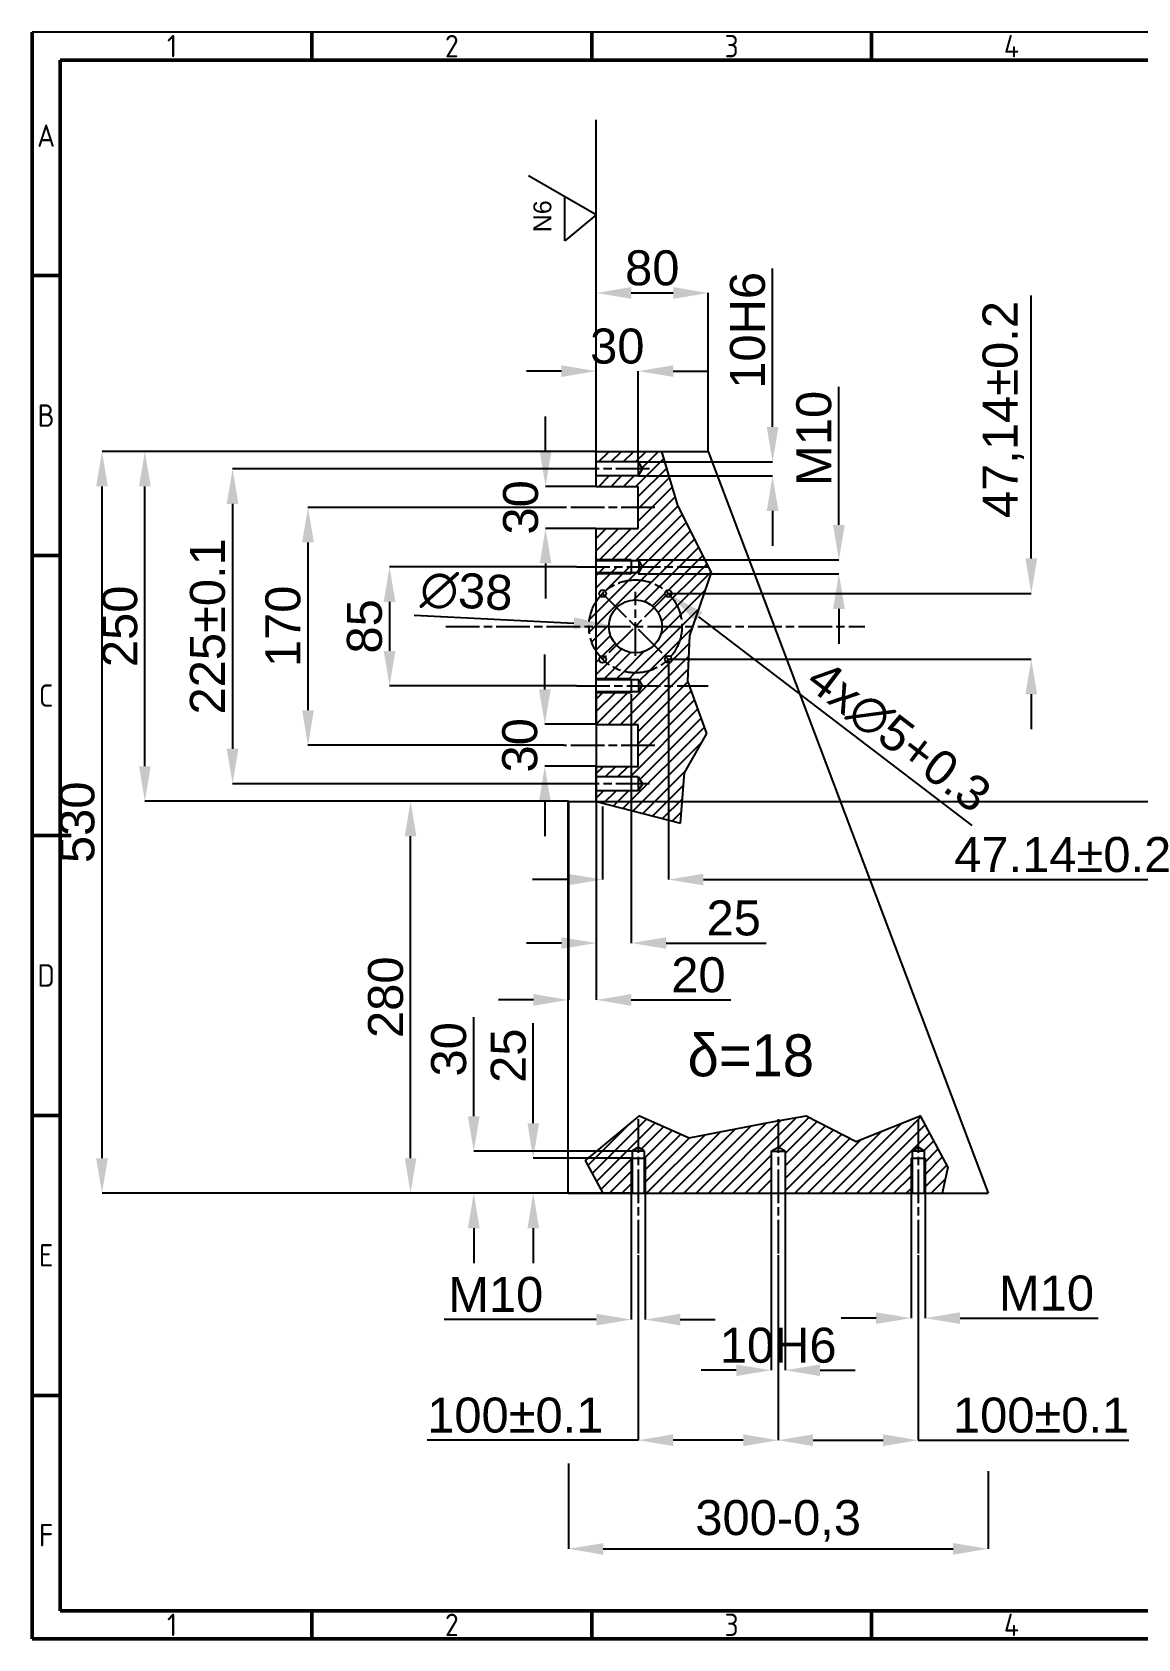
# Model space of a CAD drawing. Header units: millimetres. Extents: x 2197 to 3797, y 594 to 1742.
# Drawn here: x 2197 to 2987, y 594 to 1742 of the extents above; entities that cross this region are included whole.
import ezdxf

# ---------------------------------------------------------------- set-up
doc = ezdxf.new("R2010")
doc.units = ezdxf.units.MM
doc.header["$MEASUREMENT"] = 0
doc.linetypes.add('ACAD_ISO02W100', pattern=[15, 12, -3])
doc.linetypes.add('ACAD_ISO08W100', pattern=[36, 24, -3, 6, -3])
doc.layers.get('Defpoints').update_dxf_attribs({"linetype": 'ACAD_ISO02W100'})
doc.layers.add('Crta_05', color=1, linetype='Continuous', lineweight=50)
for name, color, linetype in [('Layer1', 1, 'ACAD_ISO08W100'), ('Layer2', 4, 'Continuous'), ('Layer3', 5, 'Continuous'), ('RAHM2', 1, 'Continuous')]:
    doc.layers.add(name, color=color, linetype=linetype)
doc.styles.add('oznake', font='geniso.shx', dxfattribs={"height": 4})
doc.styles.get("Standard").update_dxf_attribs({"font": 'arial.ttf'})
doc.dimstyles.get("Standard").update_dxf_attribs({"dimscale": 5, "dimtxt": 5, "dimasz": 5, "dimexe": 0, "dimexo": 0, "dimgap": 1, "dimtad": 1, "dimdec": 4, "dimzin": 12, "dimdsep": 46, "dimtxsty": 'Standard', "dimcen": 0.09, "dimadec": 0, "dimazin": 0, "dimtfac": 1, "dimtdec": 4, "dimtofl": 0, "dimtmove": 0, "dimatfit": 3, "dimfxl": 1, "dimtolj": 1, "dimtzin": 0, "dimarcsym": 0})

# ---------------------------------------------------------------- blocks, each defined once
blk = doc.blocks.new('*D1')
at = {"layer": 'Defpoints', "color": 0, "transparency": 16777216}
for p in [(2467, 1192.2), (2579.8, 1192.2), (2579.8, 912.2)]:
    blk.add_point(p, dxfattribs=at)
at = {"layer": 'Layer2', "color": 0, "lineweight": -2, "transparency": 16777216}
for p, q in [((2579.8, 1192.2), (2467, 1192.2)), ((2467, 937.2), (2467, 1167.2)), ((2579.8, 912.2), (2467, 912.2))]:
    blk.add_line(p, q, dxfattribs=at)
at = {"layer": 'Layer2', "color": 0, "transparency": 16777216}
for points in [[(2462.9, 1167.2), (2471.2, 1167.2), (2467, 1192.2)], [(2462.9, 937.2), (2471.2, 937.2), (2467, 912.2)]]:
    blk.add_solid(points, dxfattribs=at)
at = {"layer": 'Layer2', "color": 0, "transparency": 16777216, "insert": (2449.3, 1052.2), "char_height": 25, "attachment_point": 5, "rotation": 90}
blk.add_mtext('\\A1;280', dxfattribs=at)
blk = doc.blocks.new('*D2')
at = {"layer": 'Defpoints', "color": 0, "transparency": 16777216}
for p in [(2579.8, 719.1), (2879.8, 713.5), (2879.8, 658.1)]:
    blk.add_point(p, dxfattribs=at)
at = {"layer": 'Layer2', "color": 0, "lineweight": -2, "transparency": 16777216}
for p, q in [((2579.8, 719.1), (2579.8, 658.1)), ((2879.8, 713.5), (2879.8, 658.1)), ((2604.8, 658.1), (2854.8, 658.1))]:
    blk.add_line(p, q, dxfattribs=at)
at = {"layer": 'Layer2', "color": 0, "transparency": 16777216}
for points in [[(2604.8, 662.2), (2604.8, 653.9), (2579.8, 658.1)], [(2854.8, 662.2), (2854.8, 653.9), (2879.8, 658.1)]]:
    blk.add_solid(points, dxfattribs=at)
at = {"layer": 'Layer2', "color": 0, "transparency": 16777216, "insert": (2729.8, 678.1), "char_height": 25, "attachment_point": 5}
blk.add_mtext('\\A1;300-0,3', dxfattribs=at)
blk = doc.blocks.new('*D3')
at = {"layer": 'Defpoints', "color": 0, "transparency": 16777216}
for p in [(2679.8, 1555.4), (2599.8, 1442.2), (2679.8, 1442.2)]:
    blk.add_point(p, dxfattribs=at)
at = {"layer": 'Layer2', "color": 0, "lineweight": -2, "transparency": 16777216}
for p, q in [((2599.8, 1442.2), (2599.8, 1555.4)), ((2624.8, 1555.4), (2654.8, 1555.4)), ((2679.8, 1442.2), (2679.8, 1555.4))]:
    blk.add_line(p, q, dxfattribs=at)
at = {"layer": 'Layer2', "color": 0, "transparency": 16777216}
for points in [[(2624.8, 1559.6), (2624.8, 1551.2), (2599.8, 1555.4)], [(2654.8, 1559.6), (2654.8, 1551.2), (2679.8, 1555.4)]]:
    blk.add_solid(points, dxfattribs=at)
at = {"layer": 'Layer2', "color": 0, "transparency": 16777216, "insert": (2639.8, 1573.2), "char_height": 25, "attachment_point": 5}
blk.add_mtext('\\A1;80', dxfattribs=at)
blk = doc.blocks.new('*D4')
at = {"layer": 'Defpoints', "color": 0, "transparency": 16777216}
for p in [(2277.1, 1442.2), (2599.8, 1442.2), (2579.8, 1192.2)]:
    blk.add_point(p, dxfattribs=at)
at = {"layer": 'Layer2', "color": 0, "lineweight": -2, "transparency": 16777216}
for p, q in [((2599.8, 1442.2), (2277.1, 1442.2)), ((2277.1, 1217.2), (2277.1, 1417.2)), ((2579.8, 1192.2), (2277.1, 1192.2))]:
    blk.add_line(p, q, dxfattribs=at)
at = {"layer": 'Layer2', "color": 0, "transparency": 16777216}
for points in [[(2272.9, 1417.2), (2281.3, 1417.2), (2277.1, 1442.2)], [(2272.9, 1217.2), (2281.3, 1217.2), (2277.1, 1192.2)]]:
    blk.add_solid(points, dxfattribs=at)
at = {"layer": 'Layer2', "color": 0, "transparency": 16777216, "insert": (2259.3, 1317.2), "char_height": 25, "attachment_point": 5, "rotation": 90}
blk.add_mtext('\\A1;250', dxfattribs=at)
blk = doc.blocks.new('*D5')
at = {"layer": 'Defpoints', "color": 0, "transparency": 16777216}
for p in [(2554.7, 937.2), (2624.8, 937.2), (2579.8, 912.2)]:
    blk.add_point(p, dxfattribs=at)
at = {"layer": 'Layer2', "color": 0, "lineweight": -2, "transparency": 16777216}
for p, q in [((2554.7, 962.2), (2554.7, 1033.6)), ((2624.8, 937.2), (2554.7, 937.2)), ((2579.8, 912.2), (2554.7, 912.2)), ((2554.7, 887.2), (2554.7, 862.2))]:
    blk.add_line(p, q, dxfattribs=at)
at = {"layer": 'Layer2', "color": 0, "transparency": 16777216}
for points in [[(2550.6, 962.2), (2558.9, 962.2), (2554.7, 937.2)], [(2550.6, 887.2), (2558.9, 887.2), (2554.7, 912.2)]]:
    blk.add_solid(points, dxfattribs=at)
at = {"layer": 'Layer2', "color": 0, "transparency": 16777216, "insert": (2537, 1010.4), "char_height": 25, "attachment_point": 5, "rotation": 90}
blk.add_mtext('\\A1;25', dxfattribs=at)
blk = doc.blocks.new('*D6')
at = {"layer": 'Defpoints', "color": 0, "transparency": 16777216}
for p in [(2512.2, 942.2), (2624.8, 942.2), (2624.8, 912.2)]:
    blk.add_point(p, dxfattribs=at)
at = {"layer": 'Layer2', "color": 0, "lineweight": -2, "transparency": 16777216}
for p, q in [((2512.2, 967.2), (2512.2, 1037.9)), ((2624.8, 942.2), (2512.2, 942.2)), ((2624.8, 912.2), (2512.2, 912.2)), ((2512.2, 887.2), (2512.2, 862.2))]:
    blk.add_line(p, q, dxfattribs=at)
at = {"layer": 'Layer2', "color": 0, "transparency": 16777216}
for points in [[(2508, 967.2), (2516.4, 967.2), (2512.2, 942.2)], [(2508, 887.2), (2516.4, 887.2), (2512.2, 912.2)]]:
    blk.add_solid(points, dxfattribs=at)
at = {"layer": 'Layer2', "color": 0, "transparency": 16777216, "insert": (2494.4, 1015), "char_height": 25, "attachment_point": 5, "rotation": 90}
blk.add_mtext('\\A1;30', dxfattribs=at)
blk = doc.blocks.new('*D7')
at = {"layer": 'Defpoints', "color": 0, "transparency": 16777216}
for p in [(2624.8, 912.2), (2634.8, 912.2), (2634.8, 821.9)]:
    blk.add_point(p, dxfattribs=at)
at = {"layer": 'Layer2', "color": 0, "lineweight": -2, "transparency": 16777216}
for p, q in [((2624.8, 912.2), (2624.8, 821.9)), ((2634.8, 912.2), (2634.8, 821.9)), ((2599.8, 821.9), (2491.1, 821.9)), ((2659.8, 821.9), (2684.8, 821.9))]:
    blk.add_line(p, q, dxfattribs=at)
at = {"layer": 'Layer2', "color": 0, "transparency": 16777216}
for points in [[(2599.8, 826.1), (2599.8, 817.7), (2624.8, 821.9)], [(2659.8, 826.1), (2659.8, 817.7), (2634.8, 821.9)]]:
    blk.add_solid(points, dxfattribs=at)
at = {"layer": 'Layer2', "color": 0, "transparency": 16777216, "insert": (2527.9, 839.7), "char_height": 25, "attachment_point": 5}
blk.add_mtext('\\A1;M10', dxfattribs=at)
blk = doc.blocks.new('*D8')
at = {"layer": 'Defpoints', "color": 0, "transparency": 16777216}
for p in [(2824.8, 912.2), (2834.8, 912.2), (2834.8, 822.9)]:
    blk.add_point(p, dxfattribs=at)
at = {"layer": 'Layer2', "color": 0, "lineweight": -2, "transparency": 16777216}
for p, q in [((2824.8, 912.2), (2824.8, 822.9)), ((2834.8, 912.2), (2834.8, 822.9)), ((2799.8, 822.9), (2774.8, 822.9)), ((2859.8, 822.9), (2958.4, 822.9))]:
    blk.add_line(p, q, dxfattribs=at)
at = {"layer": 'Layer2', "color": 0, "transparency": 16777216}
for points in [[(2799.8, 827.1), (2799.8, 818.8), (2824.8, 822.9)], [(2859.8, 827.1), (2859.8, 818.8), (2834.8, 822.9)]]:
    blk.add_solid(points, dxfattribs=at)
at = {"layer": 'Layer2', "color": 0, "transparency": 16777216, "insert": (2921.6, 840.7), "char_height": 25, "attachment_point": 5}
blk.add_mtext('\\A1;M10', dxfattribs=at)
blk = doc.blocks.new('*D9')
at = {"layer": 'Defpoints', "color": 0, "transparency": 16777216}
for p in [(2724.8, 912.2), (2734.8, 912.2), (2734.8, 785.7)]:
    blk.add_point(p, dxfattribs=at)
at = {"layer": 'Layer2', "color": 0, "lineweight": -2, "transparency": 16777216}
for p, q in [((2724.8, 912.2), (2724.8, 785.7)), ((2734.8, 912.2), (2734.8, 785.7)), ((2699.8, 785.7), (2674.8, 785.7)), ((2759.8, 785.7), (2784.8, 785.7))]:
    blk.add_line(p, q, dxfattribs=at)
at = {"layer": 'Layer2', "color": 0, "transparency": 16777216}
for points in [[(2699.8, 789.8), (2699.8, 781.5), (2724.8, 785.7)], [(2759.8, 789.8), (2759.8, 781.5), (2734.8, 785.7)]]:
    blk.add_solid(points, dxfattribs=at)
at = {"layer": 'Layer2', "color": 0, "transparency": 16777216, "insert": (2729.8, 803.4), "char_height": 25, "attachment_point": 5}
blk.add_mtext('\\A1;10H6', dxfattribs=at)
blk = doc.blocks.new('*D10')
at = {"layer": 'Defpoints', "color": 0, "transparency": 16777216}
for p in [(2629.8, 867.9), (2729.8, 867.9), (2729.8, 735.7)]:
    blk.add_point(p, dxfattribs=at)
at = {"layer": 'Layer2', "color": 0, "lineweight": -2, "transparency": 16777216}
for p, q in [((2629.8, 867.9), (2629.8, 735.7)), ((2729.8, 867.9), (2729.8, 735.7)), ((2629.8, 735.7), (2479, 735.7)), ((2704.8, 735.7), (2654.8, 735.7))]:
    blk.add_line(p, q, dxfattribs=at)
at = {"layer": 'Layer2', "color": 0, "transparency": 16777216}
for points in [[(2654.8, 739.9), (2654.8, 731.5), (2629.8, 735.7)], [(2704.8, 739.9), (2704.8, 731.5), (2729.8, 735.7)]]:
    blk.add_solid(points, dxfattribs=at)
at = {"layer": 'Layer2', "color": 0, "transparency": 16777216, "insert": (2541.9, 753.5), "char_height": 25, "attachment_point": 5}
blk.add_mtext('\\A1;100%%P0.1', dxfattribs=at)
blk = doc.blocks.new('*D11')
at = {"layer": 'Defpoints', "color": 0, "transparency": 16777216}
for p in [(2729.8, 867.9), (2829.8, 867.9), (2829.8, 735.7)]:
    blk.add_point(p, dxfattribs=at)
at = {"layer": 'Layer2', "color": 0, "lineweight": -2, "transparency": 16777216}
for p, q in [((2729.8, 867.9), (2729.8, 735.7)), ((2829.8, 867.9), (2829.8, 735.7)), ((2754.8, 735.7), (2804.8, 735.7)), ((2829.8, 735.7), (2980.5, 735.7))]:
    blk.add_line(p, q, dxfattribs=at)
at = {"layer": 'Layer2', "color": 0, "transparency": 16777216}
for points in [[(2754.8, 739.9), (2754.8, 731.5), (2729.8, 735.7)], [(2804.8, 739.9), (2804.8, 731.5), (2829.8, 735.7)]]:
    blk.add_solid(points, dxfattribs=at)
at = {"layer": 'Layer2', "color": 0, "transparency": 16777216, "insert": (2917.7, 753.5), "char_height": 25, "attachment_point": 5}
blk.add_mtext('\\A1;100%%P0.1', dxfattribs=at)
blk = doc.blocks.new('*D13')
at = {"layer": 'Defpoints', "color": 0, "transparency": 16777216}
for p in [(2649.3, 1342.2), (2653.3, 1339.2)]:
    blk.add_point(p, dxfattribs=at)
at = {"layer": 'Layer2', "color": 0, "lineweight": -2, "transparency": 16777216}
for p, q in [((2650.8, 1340.7), (2651.7, 1340.7)), ((2651.3, 1340.2), (2651.3, 1341.1)), ((2868.4, 1174.9), (2673.1, 1324))]:
    blk.add_line(p, q, dxfattribs=at)
at = {"layer": 'Layer2', "color": 0, "transparency": 16777216}
blk.add_solid([(2675.7, 1327.3), (2670.6, 1320.7), (2653.3, 1339.2)], dxfattribs=at)
at = {"layer": 'Layer2', "color": 0, "transparency": 16777216, "insert": (2815.9, 1238.2), "char_height": 25, "attachment_point": 5, "rotation": 322.6415}
blk.add_mtext('\\A1;4x∅5+0.3', dxfattribs=at)
blk = doc.blocks.new('*D14')
at = {"layer": 'Defpoints', "color": 0, "transparency": 16777216}
for p in [(2651.3, 1340.7), (2910.7, 1340.7), (2651.3, 1293.7)]:
    blk.add_point(p, dxfattribs=at)
at = {"layer": 'Layer2', "color": 0, "lineweight": -2, "transparency": 16777216}
for p, q in [((2910.7, 1365.7), (2910.7, 1553.5)), ((2651.3, 1340.7), (2910.7, 1340.7)), ((2651.3, 1293.7), (2910.7, 1293.7)), ((2910.7, 1268.7), (2910.7, 1243.7))]:
    blk.add_line(p, q, dxfattribs=at)
at = {"layer": 'Layer2', "color": 0, "transparency": 16777216}
for points in [[(2906.5, 1365.7), (2914.9, 1365.7), (2910.7, 1340.7)], [(2906.5, 1268.7), (2914.9, 1268.7), (2910.7, 1293.7)]]:
    blk.add_solid(points, dxfattribs=at)
at = {"layer": 'Layer2', "color": 0, "transparency": 16777216, "insert": (2890.7, 1472.1), "char_height": 25, "attachment_point": 5, "rotation": 90}
blk.add_mtext('\\A1;47,14%%P0.2', dxfattribs=at)
blk = doc.blocks.new('*D15')
at = {"layer": 'Defpoints', "color": 0, "transparency": 16777216}
for p in [(2651.3, 1293.7), (2604.3, 1188.6), (2651.3, 1136.3)]:
    blk.add_point(p, dxfattribs=at)
at = {"layer": 'Layer2', "color": 0, "lineweight": -2, "transparency": 16777216}
for p, q in [((2651.3, 1293.7), (2651.3, 1136.3)), ((2604.3, 1188.6), (2604.3, 1136.3)), ((2579.3, 1136.3), (2554.3, 1136.3)), ((2676.3, 1136.3), (3014.6, 1136.3))]:
    blk.add_line(p, q, dxfattribs=at)
at = {"layer": 'Layer2', "color": 0, "transparency": 16777216}
for points in [[(2579.3, 1140.4), (2579.3, 1132.1), (2604.3, 1136.3)], [(2676.3, 1140.4), (2676.3, 1132.1), (2651.3, 1136.3)]]:
    blk.add_solid(points, dxfattribs=at)
at = {"layer": 'Layer2', "color": 0, "transparency": 16777216, "insert": (2933.2, 1154), "char_height": 25, "attachment_point": 5}
blk.add_mtext('\\A1;47.14%%P0.2', dxfattribs=at)
blk = doc.blocks.new('*D16')
at = {"layer": 'Defpoints', "color": 0, "transparency": 16777216}
for p in [(2563.5, 1417.2), (2599.8, 1417.2), (2599.8, 1387.2)]:
    blk.add_point(p, dxfattribs=at)
at = {"layer": 'Layer2', "color": 0, "lineweight": -2, "transparency": 16777216}
for p, q in [((2563.5, 1442.2), (2563.5, 1467.2)), ((2599.8, 1417.2), (2563.5, 1417.2)), ((2599.8, 1387.2), (2563.5, 1387.2)), ((2563.5, 1362.2), (2563.5, 1337.2))]:
    blk.add_line(p, q, dxfattribs=at)
at = {"layer": 'Layer2', "color": 0, "transparency": 16777216}
for points in [[(2559.4, 1442.2), (2567.7, 1442.2), (2563.5, 1417.2)], [(2559.4, 1362.2), (2567.7, 1362.2), (2563.5, 1387.2)]]:
    blk.add_solid(points, dxfattribs=at)
at = {"layer": 'Layer2', "color": 0, "transparency": 16777216, "insert": (2545.8, 1402.2), "char_height": 25, "attachment_point": 5, "rotation": 90}
blk.add_mtext('\\A1;30', dxfattribs=at)
blk = doc.blocks.new('*D17')
at = {"layer": 'Defpoints', "color": 0, "transparency": 16777216}
for p in [(2563, 1247.2), (2599.8, 1247.2), (2599.8, 1217.2)]:
    blk.add_point(p, dxfattribs=at)
at = {"layer": 'Layer2', "color": 0, "lineweight": -2, "transparency": 16777216}
for p, q in [((2563, 1272.2), (2563, 1297.2)), ((2599.8, 1247.2), (2563, 1247.2)), ((2599.8, 1217.2), (2563, 1217.2)), ((2563, 1192.2), (2563, 1167.2))]:
    blk.add_line(p, q, dxfattribs=at)
at = {"layer": 'Layer2', "color": 0, "transparency": 16777216}
for points in [[(2558.8, 1272.2), (2567.2, 1272.2), (2563, 1247.2)], [(2558.8, 1192.2), (2567.2, 1192.2), (2563, 1217.2)]]:
    blk.add_solid(points, dxfattribs=at)
at = {"layer": 'Layer2', "color": 0, "transparency": 16777216, "insert": (2545.2, 1232.2), "char_height": 25, "attachment_point": 5, "rotation": 90}
blk.add_mtext('\\A1;30', dxfattribs=at)
blk = doc.blocks.new('*D18')
at = {"layer": 'Defpoints', "color": 0, "transparency": 16777216}
for p in [(2629.8, 1434.7), (2629.8, 1424.7), (2725.8, 1434.7)]:
    blk.add_point(p, dxfattribs=at)
at = {"layer": 'Layer2', "color": 0, "lineweight": -2, "transparency": 16777216}
for p, q in [((2725.8, 1459.7), (2725.8, 1572.8)), ((2629.8, 1434.7), (2725.8, 1434.7)), ((2629.8, 1424.7), (2725.8, 1424.7)), ((2725.8, 1399.7), (2725.8, 1374.7))]:
    blk.add_line(p, q, dxfattribs=at)
at = {"layer": 'Layer2', "color": 0, "transparency": 16777216}
for points in [[(2721.6, 1459.7), (2730, 1459.7), (2725.8, 1434.7)], [(2721.6, 1399.7), (2730, 1399.7), (2725.8, 1424.7)]]:
    blk.add_solid(points, dxfattribs=at)
at = {"layer": 'Layer2', "color": 0, "transparency": 16777216, "insert": (2708, 1528.7), "char_height": 25, "attachment_point": 5, "rotation": 90}
blk.add_mtext('\\A1;10H6', dxfattribs=at)
blk = doc.blocks.new('*D19')
at = {"layer": 'Defpoints', "color": 0, "transparency": 16777216}
for p in [(2629.8, 1499.6), (2599.8, 1434.7), (2629.8, 1434.7)]:
    blk.add_point(p, dxfattribs=at)
at = {"layer": 'Layer2', "color": 0, "lineweight": -2, "transparency": 16777216}
for p, q in [((2574.8, 1499.6), (2549.8, 1499.6)), ((2599.8, 1434.7), (2599.8, 1499.6)), ((2629.8, 1434.7), (2629.8, 1499.6)), ((2654.8, 1499.6), (2679.8, 1499.6))]:
    blk.add_line(p, q, dxfattribs=at)
at = {"layer": 'Layer2', "color": 0, "transparency": 16777216}
for points in [[(2574.8, 1503.7), (2574.8, 1495.4), (2599.8, 1499.6)], [(2654.8, 1503.7), (2654.8, 1495.4), (2629.8, 1499.6)]]:
    blk.add_solid(points, dxfattribs=at)
at = {"layer": 'Layer2', "color": 0, "transparency": 16777216, "insert": (2614.8, 1517.3), "char_height": 25, "attachment_point": 5}
blk.add_mtext('\\A1;30', dxfattribs=at)
blk = doc.blocks.new('*D20')
at = {"layer": 'Defpoints', "color": 0, "transparency": 16777216}
for p in [(2629.8, 1364.7), (2629.8, 1354.7), (2773.2, 1364.7)]:
    blk.add_point(p, dxfattribs=at)
at = {"layer": 'Layer2', "color": 0, "lineweight": -2, "transparency": 16777216}
for p, q in [((2773.2, 1389.7), (2773.2, 1488.4)), ((2629.8, 1364.7), (2773.2, 1364.7)), ((2629.8, 1354.7), (2773.2, 1354.7)), ((2773.2, 1329.7), (2773.2, 1304.7))]:
    blk.add_line(p, q, dxfattribs=at)
at = {"layer": 'Layer2', "color": 0, "transparency": 16777216}
for points in [[(2769, 1389.7), (2777.4, 1389.7), (2773.2, 1364.7)], [(2769, 1329.7), (2777.4, 1329.7), (2773.2, 1354.7)]]:
    blk.add_solid(points, dxfattribs=at)
at = {"layer": 'Layer2', "color": 0, "transparency": 16777216, "insert": (2755.4, 1451.5), "char_height": 25, "attachment_point": 5, "rotation": 90}
blk.add_mtext('\\A1;M10', dxfattribs=at)
blk = doc.blocks.new('*D21')
at = {"layer": 'Defpoints', "color": 0, "transparency": 16777216}
for p in [(2590.6, 1429.7), (2339.8, 1204.7), (2590.6, 1204.7)]:
    blk.add_point(p, dxfattribs=at)
at = {"layer": 'Layer2', "color": 0, "lineweight": -2, "transparency": 16777216}
for p, q in [((2590.6, 1429.7), (2339.8, 1429.7)), ((2339.8, 1404.7), (2339.8, 1229.7)), ((2590.6, 1204.7), (2339.8, 1204.7))]:
    blk.add_line(p, q, dxfattribs=at)
at = {"layer": 'Layer2', "color": 0, "transparency": 16777216}
for points in [[(2335.6, 1404.7), (2344, 1404.7), (2339.8, 1429.7)], [(2335.6, 1229.7), (2344, 1229.7), (2339.8, 1204.7)]]:
    blk.add_solid(points, dxfattribs=at)
at = {"layer": 'Layer2', "color": 0, "transparency": 16777216, "insert": (2322, 1317.2), "char_height": 25, "attachment_point": 5, "rotation": 90}
blk.add_mtext('\\A1;225%%P0.1', dxfattribs=at)
blk = doc.blocks.new('*D22')
at = {"layer": 'Defpoints', "color": 0, "transparency": 16777216}
for p in [(2576.6, 1402.2), (2393.7, 1232.2), (2576.6, 1232.2)]:
    blk.add_point(p, dxfattribs=at)
at = {"layer": 'Layer2', "color": 0, "lineweight": -2, "transparency": 16777216}
for p, q in [((2576.6, 1402.2), (2393.7, 1402.2)), ((2393.7, 1377.2), (2393.7, 1257.2)), ((2576.6, 1232.2), (2393.7, 1232.2))]:
    blk.add_line(p, q, dxfattribs=at)
at = {"layer": 'Layer2', "color": 0, "transparency": 16777216}
for points in [[(2389.5, 1377.2), (2397.9, 1377.2), (2393.7, 1402.2)], [(2389.5, 1257.2), (2397.9, 1257.2), (2393.7, 1232.2)]]:
    blk.add_solid(points, dxfattribs=at)
at = {"layer": 'Layer2', "color": 0, "transparency": 16777216, "insert": (2375.9, 1317.2), "char_height": 25, "attachment_point": 5, "rotation": 90}
blk.add_mtext('\\A1;170', dxfattribs=at)
blk = doc.blocks.new('*D23')
at = {"layer": 'Defpoints', "color": 0, "transparency": 16777216}
for p in [(2585.6, 1359.7), (2452, 1274.7), (2585.6, 1274.7)]:
    blk.add_point(p, dxfattribs=at)
at = {"layer": 'Layer2', "color": 0, "lineweight": -2, "transparency": 16777216}
for p, q in [((2585.6, 1359.7), (2452, 1359.7)), ((2452, 1334.7), (2452, 1299.7)), ((2585.6, 1274.7), (2452, 1274.7))]:
    blk.add_line(p, q, dxfattribs=at)
at = {"layer": 'Layer2', "color": 0, "transparency": 16777216}
for points in [[(2447.8, 1334.7), (2456.2, 1334.7), (2452, 1359.7)], [(2447.8, 1299.7), (2456.2, 1299.7), (2452, 1274.7)]]:
    blk.add_solid(points, dxfattribs=at)
at = {"layer": 'Layer2', "color": 0, "transparency": 16777216, "insert": (2434.2, 1317.2), "char_height": 25, "attachment_point": 5, "rotation": 90}
blk.add_mtext('\\A1;85', dxfattribs=at)
blk = doc.blocks.new('*D24')
at = {"layer": 'Defpoints', "color": 0, "transparency": 16777216}
for p in [(2579.8, 1192.2), (2599.8, 1192.2), (2579.8, 1050.3)]:
    blk.add_point(p, dxfattribs=at)
at = {"layer": 'Layer2', "color": 0, "lineweight": -2, "transparency": 16777216}
for p, q in [((2579.8, 1192.2), (2579.8, 1050.3)), ((2599.8, 1192.2), (2599.8, 1050.3)), ((2554.8, 1050.3), (2529.8, 1050.3)), ((2624.8, 1050.3), (2695.9, 1050.3))]:
    blk.add_line(p, q, dxfattribs=at)
at = {"layer": 'Layer2', "color": 0, "transparency": 16777216}
for points in [[(2554.8, 1054.5), (2554.8, 1046.1), (2579.8, 1050.3)], [(2624.8, 1054.5), (2624.8, 1046.1), (2599.8, 1050.3)]]:
    blk.add_solid(points, dxfattribs=at)
at = {"layer": 'Layer2', "color": 0, "transparency": 16777216, "insert": (2672.8, 1068.1), "char_height": 25, "attachment_point": 5}
blk.add_mtext('\\A1;20', dxfattribs=at)
blk = doc.blocks.new('*D25')
at = {"layer": 'Defpoints', "color": 0, "transparency": 16777216}
for p in [(2599.8, 1268.7), (2624.8, 1268.7), (2624.8, 1090.9)]:
    blk.add_point(p, dxfattribs=at)
at = {"layer": 'Layer2', "color": 0, "lineweight": -2, "transparency": 16777216}
for p, q in [((2599.8, 1268.7), (2599.8, 1090.9)), ((2624.8, 1268.7), (2624.8, 1090.9)), ((2574.8, 1090.9), (2549.8, 1090.9)), ((2649.8, 1090.9), (2721.2, 1090.9))]:
    blk.add_line(p, q, dxfattribs=at)
at = {"layer": 'Layer2', "color": 0, "transparency": 16777216}
for points in [[(2574.8, 1095.1), (2574.8, 1086.8), (2599.8, 1090.9)], [(2649.8, 1095.1), (2649.8, 1086.8), (2624.8, 1090.9)]]:
    blk.add_solid(points, dxfattribs=at)
at = {"layer": 'Layer2', "color": 0, "transparency": 16777216, "insert": (2698, 1108.7), "char_height": 25, "attachment_point": 5}
blk.add_mtext('\\A1;25', dxfattribs=at)
blk = doc.blocks.new('*D30')
at = {"layer": 'Defpoints', "color": 0, "transparency": 16777216}
for p in [(2608.8, 1318.2), (2646.7, 1316.2)]:
    blk.add_point(p, dxfattribs=at)
at = {"layer": 'Layer2', "color": 0, "lineweight": -2, "transparency": 16777216}
for p, q in [((2469.6, 1325.3), (2583.8, 1319.4)), ((2627.3, 1317.2), (2628.2, 1317.2)), ((2627.8, 1316.7), (2627.8, 1317.6))]:
    blk.add_line(p, q, dxfattribs=at)
at = {"layer": 'Layer2', "color": 0, "transparency": 16777216}
blk.add_solid([(2584, 1323.6), (2583.6, 1315.3), (2608.8, 1318.2)], dxfattribs=at)
at = {"layer": 'Layer2', "color": 0, "transparency": 16777216, "insert": (2507, 1341.9), "char_height": 25, "attachment_point": 5, "rotation": 357.0527}
blk.add_mtext('\\A1;∅38', dxfattribs=at)
blk = doc.blocks.new('*D34')
at = {"layer": 'Defpoints', "color": 0, "transparency": 16777216}
for p in [(2246.5, 1442.2), (2599.8, 1442.2), (2579.8, 912.2)]:
    blk.add_point(p, dxfattribs=at)
at = {"layer": 'Layer2', "color": 0, "lineweight": -2, "transparency": 16777216}
for p, q in [((2599.8, 1442.2), (2246.5, 1442.2)), ((2246.5, 937.2), (2246.5, 1417.2)), ((2579.8, 912.2), (2246.5, 912.2))]:
    blk.add_line(p, q, dxfattribs=at)
at = {"layer": 'Layer2', "color": 0, "transparency": 16777216}
for points in [[(2242.3, 1417.2), (2250.6, 1417.2), (2246.5, 1442.2)], [(2242.3, 937.2), (2250.6, 937.2), (2246.5, 912.2)]]:
    blk.add_solid(points, dxfattribs=at)
at = {"layer": 'Layer2', "color": 0, "transparency": 16777216, "insert": (2228.7, 1177.2), "char_height": 25, "attachment_point": 5, "rotation": 90}
blk.add_mtext('\\A1;530', dxfattribs=at)

msp = doc.modelspace()

# ---------------------------------------------------------------- hatches: boundary and pattern name
at = {"layer": 'Layer3'}
h = msp.add_hatch(dxfattribs=at)
h.set_pattern_fill('ANSI31', color=256, scale=50)
h.paths.add_polyline_path([(2666.37369, 1274.67474), (2632.62597, 1274.67474), (2630.07232, 1270.42474), (2624.77189, 1270.42474), (2624.77189, 1269.67474), (2599.77189, 1269.67474), (2599.77189, 1247.17474), (2629.77189, 1247.17474), (2629.77189, 1217.17474), (2599.77189, 1217.17474), (2599.77189, 1209.67474), (2629.77189, 1209.67474), (2632.77619, 1204.67474), (2629.77189, 1199.67474), (2599.77189, 1199.67474), (2599.77189, 1192.17474), (2659.88265, 1176.66726), (2662.84994, 1212.59478), (2678.7337, 1240.67406)])
h.paths.add_polyline_path([(2666.70029, 1310.71151), (2668.90272, 1317.17474), (2661.00591, 1317.17474, -0.179428246), (2652.97191, 1295.50775, -0.2087083456), (2653.77189, 1293.67474, -0.6818693998), (2649.43888, 1291.97472, -0.3707940184), (2606.10489, 1291.97472, -0.6818693998), (2601.77189, 1293.67474, -0.2087083456), (2602.57186, 1295.50775, -0.0353362624), (2599.77189, 1299.27223), (2599.77189, 1279.67474), (2624.77189, 1279.67474), (2624.77189, 1278.92474), (2630.07232, 1278.92474), (2632.62597, 1274.67474), (2666.37369, 1274.67474), (2665.12937, 1278.09769)])
h.paths.add_polyline_path([(2668.90272, 1317.17474), (2661.00591, 1317.17474, -1), (2594.53787, 1317.17474, -0.1431841497), (2599.77189, 1335.07726), (2599.77189, 1359.67474), (2630.07232, 1359.67474), (2630.07232, 1363.92474), (2632.62597, 1359.67474), (2680.10044, 1359.67474), (2682.06179, 1355.79123)])
h.paths.add_polyline_path([(2653.77189, 1340.67474, -1), (2648.77189, 1340.67474, -1)], flags=16)
h.paths.add_polyline_path([(2646.77189, 1317.17474, -1), (2608.77189, 1317.17474, -1)], flags=16)
h.paths.add_polyline_path([(2601.77189, 1340.67474, -1), (2606.77189, 1340.67474, -1)], flags=16)
h.paths.add_polyline_path([(2657.97433, 1403.48494), (2646.6288, 1442.17474), (2599.77189, 1442.17474), (2599.77189, 1434.67474), (2629.77189, 1434.67474), (2632.77619, 1429.67474), (2629.77189, 1424.67474), (2599.77189, 1424.67474), (2599.77189, 1417.17474), (2629.77189, 1417.17474), (2629.77189, 1387.17474), (2599.77189, 1387.17474), (2599.77189, 1364.67474), (2624.77189, 1364.67474), (2624.77189, 1363.92474), (2630.07232, 1363.92474), (2632.62597, 1359.67474), (2680.10044, 1359.67474)])
h = msp.add_hatch(dxfattribs=at)
h.set_pattern_fill('ANSI31', color=256, scale=50)
h.paths.add_polyline_path([(2624.77189, 937.17474), (2625.52189, 937.17474), (2625.52189, 942.47517), (2629.77189, 945.02883), (2634.02189, 942.47517), (2634.02189, 937.17474), (2634.77189, 937.17474), (2634.77189, 912.17474), (2724.77189, 912.17474), (2724.77189, 942.17474), (2729.77189, 945.17905), (2729.77189, 963.8702), (2726.6694, 963.31788), (2666.09293, 951.79703), (2630.64193, 967.42318), (2592.09327, 935.4615), (2604.75202, 912.17474), (2624.77189, 912.17474)])
h.paths.add_polyline_path([(2825.52189, 942.47517), (2829.77189, 945.02883), (2834.02189, 942.47517), (2834.02189, 937.17474), (2834.77189, 937.17474), (2834.77189, 912.17474), (2846.89546, 912.17474), (2850.99873, 930.48131), (2831.20812, 967.42318), (2785.60368, 949.22418), (2749.72976, 967.42318), (2729.77189, 963.8702), (2729.77189, 945.17905), (2734.77189, 942.17474), (2734.77189, 912.17474), (2824.77189, 912.17474), (2824.77189, 937.17474), (2825.52189, 937.17474)])

# ---------------------------------------------------------------- linework, layer by layer
for p, q in [((2599.77189, 1442.17474), (2679.77189, 1442.17474)), ((2599.77189, 1417.17474), (2599.77189, 1442.17474)), ((2657.97433, 1403.48494), (2646.6288, 1442.17474)), ((2679.77189, 1442.17474), (2879.77189, 912.17474)), ((2629.77189, 1434.67474), (2599.77189, 1434.67474)), ((2629.77189, 1424.67474), (2599.77189, 1424.67474)), ((2629.77189, 1434.67474), (2629.77189, 1424.67474)), ((2629.77189, 1434.67474), (2632.77619, 1429.67474)), ((2629.77189, 1424.67474), (2632.77619, 1429.67474)), ((2599.77189, 1417.17474), (2629.77189, 1417.17474)), ((2629.77189, 1387.17474), (2629.77189, 1417.17474)), ((2682.06179, 1355.79123), (2657.97433, 1403.48494)), ((2599.77189, 1387.17474), (2629.77189, 1387.17474)), ((2599.77189, 1247.17474), (2599.77189, 1387.17474)), ((2630.07232, 1363.92474), (2599.77189, 1363.92474)), ((2630.07232, 1355.42474), (2599.77189, 1355.42474)), ((2624.77189, 1364.67474), (2624.77189, 1354.67474)), ((2630.07232, 1363.92474), (2632.62597, 1359.67474)), ((2630.07232, 1363.92474), (2630.07232, 1355.42474)), ((2630.07232, 1355.42474), (2632.62597, 1359.67474)), ((2666.70029, 1310.71151), (2682.06179, 1355.79123)), ((2665.12937, 1278.09769), (2666.70029, 1310.71151)), ((2630.07232, 1278.92474), (2599.77189, 1278.92474)), ((2624.77189, 1279.67474), (2624.77189, 1269.67474)), ((2630.07232, 1270.42474), (2630.07232, 1279.28105)), ((2630.07232, 1278.92474), (2632.62597, 1274.67474)), ((2630.07232, 1270.42474), (2632.62597, 1274.67474)), ((2678.7337, 1240.67406), (2665.12937, 1278.09769)), ((2630.07232, 1270.42474), (2599.77189, 1270.42474)), ((2599.77189, 1247.17474), (2629.77189, 1247.17474)), ((2629.77189, 1217.17474), (2629.77189, 1247.17474)), ((2662.84994, 1212.59478), (2678.7337, 1240.67406)), ((2599.77189, 1192.17474), (2599.77189, 1217.17474)), ((2599.77189, 1217.17474), (2629.77189, 1217.17474)), ((2629.77189, 1209.67474), (2599.77189, 1209.67474)), ((2629.77189, 1209.67474), (2629.77189, 1199.67474)), ((2629.77189, 1209.67474), (2632.77619, 1204.67474)), ((2659.88265, 1176.66726), (2662.84994, 1212.59478)), ((2629.77189, 1199.67474), (2599.77189, 1199.67474)), ((2632.77619, 1204.67474), (2629.77189, 1199.67474)), ((2579.77189, 912.17474), (2579.77189, 1192.17474)), ((2579.77189, 1192.17474), (2599.77189, 1192.17474)), ((2599.77189, 1192.17474), (2659.88265, 1176.66726)), ((2625.52189, 942.47517), (2629.77189, 945.02883)), ((2625.52189, 942.47517), (2625.52189, 912.17474)), ((2625.52189, 942.47517), (2634.02189, 942.47517)), ((2634.02189, 942.47517), (2629.77189, 945.02883)), ((2634.02189, 942.47517), (2634.02189, 912.17474)), ((2724.77189, 942.17474), (2729.77189, 945.17905)), ((2724.77189, 942.17474), (2734.77189, 942.17474)), ((2724.77189, 942.17474), (2724.77189, 912.17474)), ((2734.77189, 942.17474), (2729.77189, 945.17905)), ((2734.77189, 942.17474), (2734.77189, 912.17474)), ((2825.52189, 942.47517), (2829.77189, 945.02883)), ((2825.52189, 942.47517), (2825.52189, 912.17474)), ((2825.52189, 942.47517), (2834.02189, 942.47517)), ((2834.02189, 942.47517), (2829.77189, 945.02883)), ((2834.02189, 942.47517), (2834.02189, 912.17474)), ((2624.77189, 937.17474), (2634.77189, 937.17474)), ((2824.77189, 937.17474), (2834.77189, 937.17474)), ((2579.77189, 912.17474), (2879.77189, 912.17474))]:
    msp.add_line(p, q)
msp.add_lwpolyline([(2604.75202, 912.17474), (2592.09327, 935.4615), (2630.64193, 967.42318), (2666.09293, 951.79703), (2726.6694, 963.31788), (2749.72976, 967.42318), (2785.60368, 949.22418), (2831.20812, 967.42318), (2850.99873, 930.48131), (2846.89546, 912.17474)])
for centre, radius in [((2604.27189, 1340.67474), 2.5), ((2651.27189, 1340.67474), 2.5), ((2627.77189, 1317.17474), 19), ((2604.27189, 1293.67474), 2.5), ((2651.27189, 1293.67474), 2.5)]:
    msp.add_circle(centre, radius)
at = {"layer": 'Crta_05'}
for p, q in [((2196.52729, 593.76705), (2196.52729, 1741.76705)), ((2396.52729, 1741.76705), (2396.52729, 1721.76705)), ((2596.52729, 1741.76705), (2596.52729, 1721.76705)), ((2796.52729, 1741.76705), (2796.52729, 1721.76705)), ((2216.52729, 613.76705), (2216.52729, 1721.76705)), ((3776.52729, 1721.76705), (2216.52729, 1721.76705)), ((2196.52729, 1567.76705), (2216.52729, 1567.76705)), ((2196.52729, 1367.76705), (2216.52729, 1367.76705)), ((2196.52729, 1367.76705), (2216.52729, 1367.76705)), ((2196.52729, 1167.76705), (2224.52729, 1167.76705)), ((2196.52729, 967.76705), (2216.52729, 967.76705)), ((2196.52729, 767.76705), (2216.52729, 767.76705)), ((2216.52729, 613.76705), (3776.52729, 613.76705)), ((2396.52729, 613.76705), (2396.52729, 593.76705)), ((2596.52729, 613.76705), (2596.52729, 593.76705)), ((2796.52729, 613.76705), (2796.52729, 593.76705)), ((2196.52729, 593.76705), (3796.52729, 593.76705))]:
    msp.add_line(p, q, dxfattribs=at)
at = {"layer": 'Layer1'}
for p, q in [((2637.85998, 1429.67474), (2590.6313, 1429.67474)), ((2641.59481, 1402.17474), (2576.60066, 1402.17474)), ((2585.58102, 1359.67474), (2679.77189, 1359.67474)), ((2651.27189, 1340.67474), (2604.27189, 1293.67474)), ((2604.27189, 1340.67474), (2651.27189, 1293.67474)), ((2627.77189, 1296.22713), (2627.77189, 1341.86585)), ((2492.2951, 1317.17474), (2791.83646, 1317.17474)), ((2585.58102, 1274.67474), (2679.77189, 1274.67474)), ((2641.59481, 1232.17474), (2576.60066, 1232.17474)), ((2637.85998, 1204.67474), (2590.6313, 1204.67474)), ((2629.77189, 965.14212), (2629.77189, 867.88292)), ((2729.77189, 965.14212), (2729.77189, 867.88292)), ((2829.77189, 965.14212), (2829.77189, 867.88292))]:
    msp.add_line(p, q, dxfattribs=at)
msp.add_circle((2627.77189, 1317.17474), 33.23402, dxfattribs=at)
at = {"layer": 'Layer2'}
for p, q in [((2599.77189, 1442.17474), (2599.77189, 1679.03213)), ((2599.77189, 1611.12563), (2551.34097, 1638.98719)), ((2577.2689, 1592.55126), (2577.2689, 1624.07125)), ((2599.77189, 1611.12563), (2577.2689, 1592.55126)), ((2599.77189, 1192.17474), (3056.15221, 1192.17474))]:
    msp.add_line(p, q, dxfattribs=at)
at = {"layer": 'Layer3'}
for p, q in [((2624.77189, 1364.67474), (2599.77189, 1364.67474)), ((2624.77189, 1354.67474), (2599.77189, 1354.67474)), ((2624.77189, 1279.67474), (2599.77189, 1279.67474)), ((2624.77189, 1269.67474), (2599.77189, 1269.67474)), ((2624.77189, 937.17474), (2624.77189, 912.17474)), ((2634.77189, 937.17474), (2634.77189, 912.17474)), ((2824.77189, 937.17474), (2824.77189, 912.17474)), ((2834.77189, 937.17474), (2834.77189, 912.17474))]:
    msp.add_line(p, q, dxfattribs=at)
at = {"layer": 'RAHM2'}
msp.add_line((3796.52729, 1741.76705), (2196.52729, 1741.76705), dxfattribs=at)

# ---------------------------------------------------------------- texts
at = {"layer": 'Layer2', "insert": (2554.87481, 1598.80865), "char_height": 12.753587, "attachment_point": 1, "rotation": 90}
msp.add_mtext_dynamic_manual_height_columns('N6', width=4.8228718, gutter_width=1, heights=[0], dxfattribs=at)
at = {"layer": 'Layer2', "insert": (2665.05251, 1025.69315), "char_height": 30, "attachment_point": 1}
msp.add_mtext_dynamic_manual_height_columns('{\\Fgreeks|c238;d=18}', width=50.3510728, gutter_width=1, heights=[0], dxfattribs=at)
at = {"layer": 'RAHM2', "char_height": 16, "attachment_point": 5, "style": 'oznake'}
for s, width, insert in [('1', 49.1380701, (2296.52729, 1731.76705)), ('2', 49.1380701, (2496.52729, 1731.76705)), ('3', 49.1380701, (2696.52729, 1731.76705)), ('4', 49.1380701, (2896.52729, 1731.76705)), ('A', 27.069035, (2206.52729, 1667.76705)), ('B', 27.069035, (2206.52729, 1467.76705)), ('C', 27.069035, (2206.52729, 1267.76705)), ('D', 27.069035, (2206.52729, 1067.76705)), ('E', 27.069035, (2206.52729, 867.76705)), ('F', 27.069035, (2206.52729, 667.76705)), ('1', 49.1380701, (2296.52729, 603.76705)), ('2', 49.1380701, (2496.52729, 603.76705)), ('3', 49.1380701, (2696.52729, 603.76705)), ('4', 49.1380701, (2896.52729, 603.76705))]:
    msp.add_mtext_dynamic_manual_height_columns(s, width=width, gutter_width=12.5, heights=[0], dxfattribs=dict(at, insert=insert))

# ---------------------------------------------------------------- dimensions: what is measured, and where the dimension line sits
at = {"layer": 'Layer2'}
for base, p1, p2, picture, middle in [((2679.77189, 1555.38811), (2599.77189, 1442.17474), (2679.77189, 1442.17474), '*D3', (2639.77189, 1573.15244)), ((2624.77189, 1090.94129), (2599.77189, 1268.67474), (2624.77189, 1268.67474), '*D25', (2697.98471, 1108.70562))]:
    dim = msp.add_linear_dim(base=base, p1=p1, p2=p2, dimstyle='Standard', dxfattribs=at)
    dim.commit()
    dim.dimension.update_dxf_attribs({"geometry": picture, "text_midpoint": middle})
for base, p1, p2, text, picture, middle in [((2725.79812, 1434.67474), (2629.77189, 1424.67474), (2629.77189, 1434.67474), '<>H6', '*D18', (2708.0338, 1528.71806)), ((2910.68985, 1340.67474), (2651.27189, 1293.67474), (2651.27189, 1340.67474), '<>,14%%P0.2', '*D14', (2890.66598, 1472.09016)), ((2773.20956, 1364.67474), (2629.77189, 1354.67474), (2629.77189, 1364.67474), 'M<>', '*D20', (2755.44523, 1451.51308))]:
    dim = msp.add_linear_dim(base=base, p1=p1, p2=p2, angle=90, text=text, dimstyle='Standard', dxfattribs=at)
    dim.commit()
    dim.dimension.update_dxf_attribs({"geometry": picture, "text_midpoint": middle})
for base, p1, p2, picture, middle in [((2629.77189, 1499.57673), (2599.77189, 1434.67474), (2629.77189, 1434.67474), '*D19', (2614.77189, 1499.57673)), ((2579.77189, 1050.29101), (2599.77189, 1192.17474), (2579.77189, 1192.17474), '*D24', (2672.84828, 1050.29101))]:
    dim = msp.add_linear_dim(base=base, p1=p1, p2=p2, dimstyle='Standard', dxfattribs=at)
    dim.commit()
    dim.dimension.update_dxf_attribs({"geometry": picture, "text_midpoint": middle, "dimtype": 160})
for base, p1, p2, picture, middle in [((2563.54445, 1417.17474), (2599.77189, 1387.17474), (2599.77189, 1417.17474), '*D16', (2563.54445, 1402.17474)), ((2277.10023, 1442.17474), (2579.77189, 1192.17474), (2599.77189, 1442.17474), '*D4', (2277.10023, 1317.17474)), ((2562.98795, 1247.17474), (2599.77189, 1217.17474), (2599.77189, 1247.17474), '*D17', (2562.98795, 1232.17474))]:
    dim = msp.add_linear_dim(base=base, p1=p1, p2=p2, angle=90, dimstyle='Standard', dxfattribs=at)
    dim.commit()
    dim.dimension.update_dxf_attribs({"geometry": picture, "text_midpoint": middle, "dimtype": 160})
for base, p1, p2, picture, middle in [((2246.4667, 1442.17474), (2579.77189, 912.17474), (2599.77189, 1442.17474), '*D34', (2228.69385, 1177.17474)), ((2393.69891, 1232.17474), (2576.60066, 1402.17474), (2576.60066, 1232.17474), '*D22', (2375.93458, 1317.17474)), ((2451.98546, 1274.67474), (2585.58102, 1359.67474), (2585.58102, 1274.67474), '*D23', (2434.22114, 1317.17474)), ((2467.03259, 1192.17474), (2579.77189, 912.17474), (2579.77189, 1192.17474), '*D1', (2449.26826, 1052.17474)), ((2512.19721, 942.17474), (2624.77189, 912.17474), (2624.77189, 942.17474), '*D6', (2494.42436, 1015.02945)), ((2554.7434, 937.17474), (2579.77189, 912.17474), (2624.77189, 937.17474), '*D5', (2536.97907, 1010.38757))]:
    dim = msp.add_linear_dim(base=base, p1=p1, p2=p2, angle=90, dimstyle='Standard', dxfattribs=at)
    dim.commit()
    dim.dimension.update_dxf_attribs({"geometry": picture, "text_midpoint": middle})
dim = msp.add_linear_dim(base=(2339.80935, 1204.67474), p1=(2590.6313, 1429.67474), p2=(2590.6313, 1204.67474), angle=90, text='<>%%P0.1', dimstyle='Standard', dxfattribs=at)
dim.commit()
dim.dimension.update_dxf_attribs({"geometry": '*D21', "text_midpoint": (2339.80935, 1317.17474), "dimtype": 160})
dim = msp.add_diameter_dim_2p(p1=(2646.74675, 1316.19781), p2=(2608.79702, 1318.15167), dimstyle='Standard', dxfattribs=at)
dim.commit()
dim.dimension.update_dxf_attribs({"geometry": '*D30', "text_midpoint": (2506.03369, 1323.44248), "dimtype": 163})
dim = msp.add_diameter_dim_2p(p1=(2649.28475, 1342.19174), p2=(2653.25902, 1339.15774), text='4x<>+0.3', dimstyle='Standard', dxfattribs=at)
dim.commit()
dim.dimension.update_dxf_attribs({"geometry": '*D13', "text_midpoint": (2804.66578, 1223.57218), "dimtype": 163})
for base, p1, p2, text, picture, middle in [((2651.27189, 1136.28082), (2604.27189, 1188.63055), (2651.27189, 1293.67474), '<>.14%%P0.2', '*D15', (2933.15554, 1136.28082)), ((2634.77189, 821.89477), (2624.77189, 912.17474), (2634.77189, 912.17474), 'M<>', '*D7', (2527.92944, 821.89477)), ((2734.77189, 785.67753), (2724.77189, 912.17474), (2734.77189, 912.17474), '<>H6', '*D9', (2729.77189, 785.67753)), ((2729.77189, 735.71263), (2629.77189, 867.88292), (2729.77189, 867.88292), '<>%%P0.1', '*D10', (2541.88478, 735.71263))]:
    dim = msp.add_linear_dim(base=base, p1=p1, p2=p2, text=text, dimstyle='Standard', dxfattribs=at)
    dim.commit()
    dim.dimension.update_dxf_attribs({"geometry": picture, "text_midpoint": middle, "dimtype": 160})
for base, p1, p2, text, picture, middle in [((2834.77189, 822.94835), (2824.77189, 912.17474), (2834.77189, 912.17474), 'M<>', '*D8', (2921.61022, 840.71268)), ((2829.77189, 735.71263), (2729.77189, 867.88292), (2829.77189, 867.88292), '<>%%P0.1', '*D11', (2917.65899, 753.47696)), ((2879.77189, 658.06582), (2579.77189, 719.12889), (2879.77189, 713.52843), '<>-0,3', '*D2', (2729.77189, 678.08969))]:
    dim = msp.add_linear_dim(base=base, p1=p1, p2=p2, text=text, dimstyle='Standard', dxfattribs=at)
    dim.commit()
    dim.dimension.update_dxf_attribs({"geometry": picture, "text_midpoint": middle})

doc.saveas('drawing.dxf')
